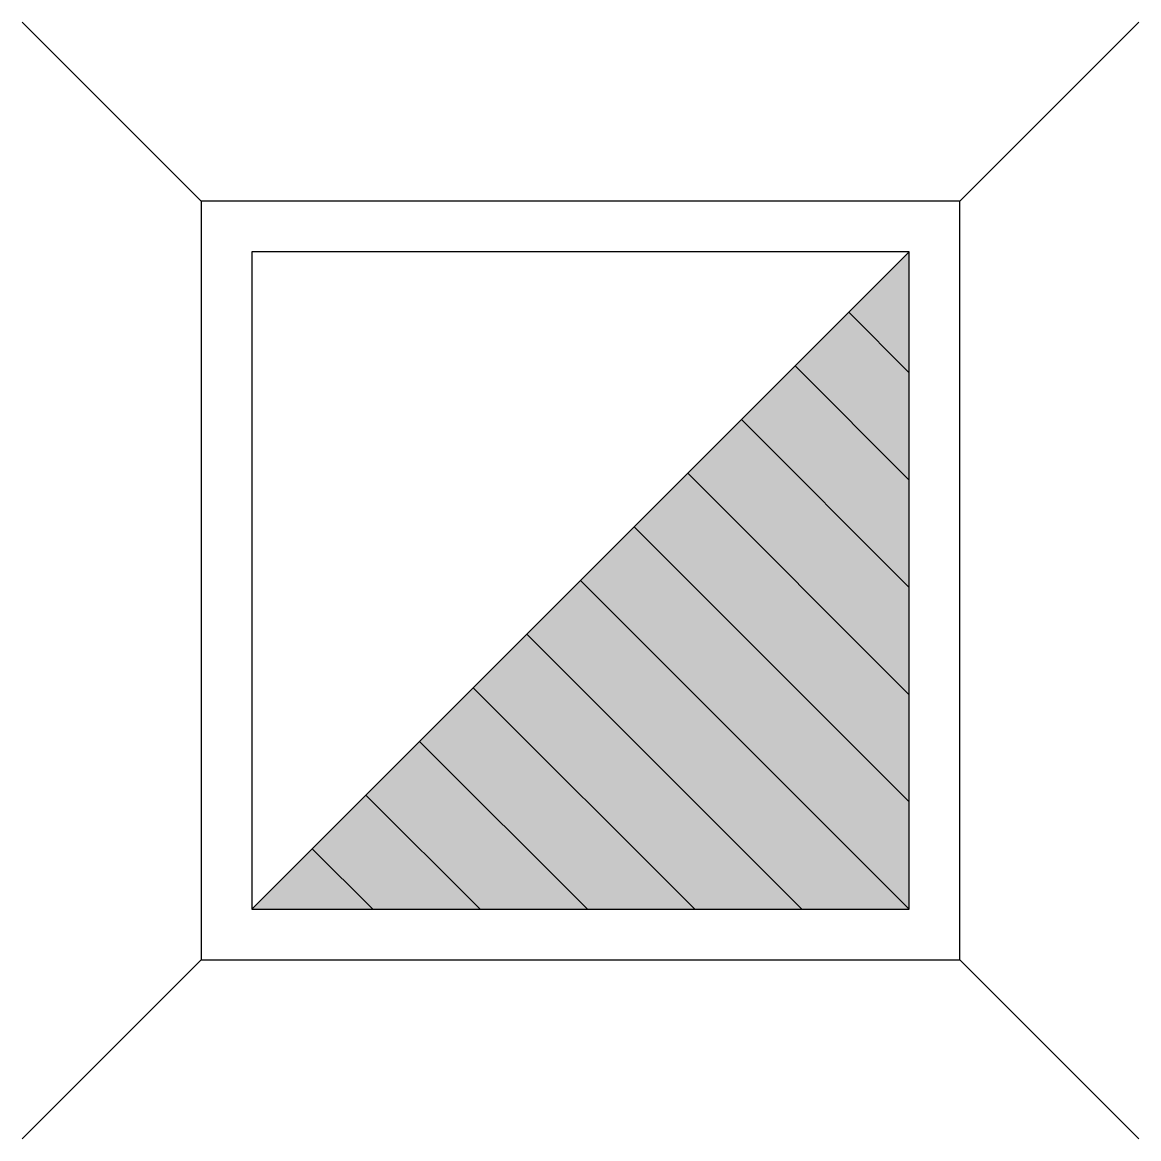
# Model space of a CAD drawing. Header units: feet. Extents: x -0.74 to 0.74, y -0.74 to 0.74.
import ezdxf

# ---------------------------------------------------------------- set-up
doc = ezdxf.new("R2010")
doc.units = ezdxf.units.FT
doc.header["$MEASUREMENT"] = 0

msp = doc.modelspace()

# ---------------------------------------------------------------- linework, layer by layer
for p, q in [((-0.5, 0.5, 1), (-0.7357, 0.7357, 1)), ((0.5, 0.5, 1), (0.7357, 0.7357, 1)), ((0.4333, 0.4333, 1.0001), (-0.4333, -0.4333, 1.0001)), ((0.4333, 0.2738, 1.01), (0.3536, 0.3536, 1.01)), ((0.4333, 0.1324, 1.0001), (0.2828, 0.2828, 1.0001)), ((0.4333, -0.0091, 1.0001), (0.2121, 0.2121, 1.0001)), ((0.4333, -0.1505, 1.0001), (0.1414, 0.1414, 1.0001)), ((0.4333, -0.2919, 1.0001), (0.0707, 0.0707, 1.0001)), ((0.4333, -0.4333, 1.0001), (0, 0, 1.0001)), ((0.2919, -0.4333, 1.0001), (-0.0707, -0.0707, 1.0001)), ((0.1505, -0.4333, 1.0001), (-0.1414, -0.1414, 1.0001)), ((0.0091, -0.4333, 1.0001), (-0.2121, -0.2121, 1.0001)), ((-0.1324, -0.4333, 1.0001), (-0.2828, -0.2828, 1.0001)), ((-0.2738, -0.4333, 1.0001), (-0.3536, -0.3536, 1.0001)), ((-0.5, -0.5, 1), (-0.7357, -0.7357, 1)), ((0.5, -0.5, 1), (0.7357, -0.7357, 1))]:
    msp.add_line(p, q)
at = {"elevation": 1.0001}
msp.add_lwpolyline([(-0.4333, 0.4333), (-0.4333, -0.4333), (0.4333, -0.4333), (0.4333, 0.4333)], close=True, dxfattribs=at)
msp.add_solid([(0.4333, 0.4333, 1.0001), (-0.4333, -0.4333, 1.0001), (0.4333, -0.4333, 1.0001)])
msp.add_3dface([(0.5, 0.5, 1), (-0.5, 0.5, 1), (-0.5, -0.5, 1), (0.5, -0.5, 1)])
at = {"layer": 'Defpoints'}
msp.add_point((0, 0), dxfattribs=at)

doc.saveas('drawing.dxf')
